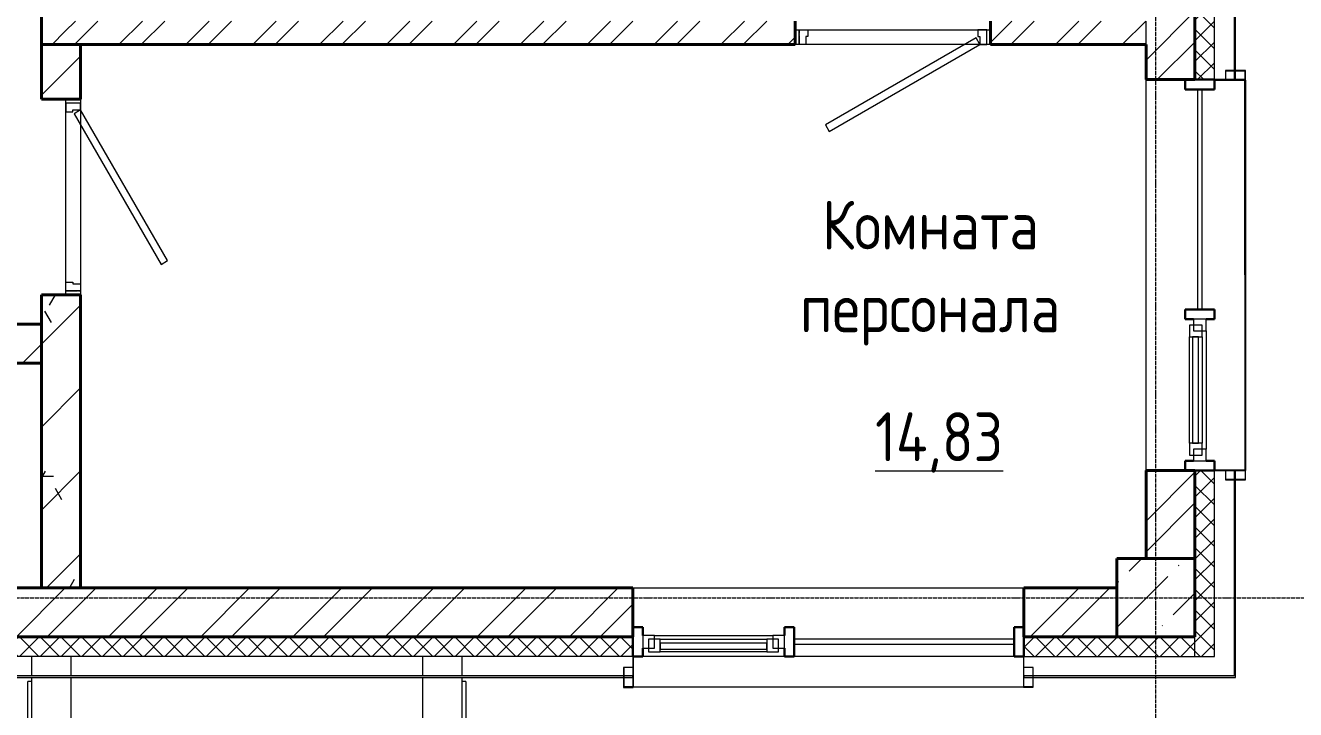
# Model space of a CAD drawing. Header units: millimetres. Extents: x 0 to 351840, y -132678 to 32417.
# Drawn here: x 341301 to 347798, y -49960 to -46461 of the extents above; entities that cross this region are included whole.
import ezdxf

# ---------------------------------------------------------------- set-up
doc = ezdxf.new("R2010")
doc.units = ezdxf.units.MM
doc.linetypes.add('BI_линия_сетки', pattern=[25, 20, -2.5, 0, -2.5])
doc.linetypes.add('BI_невидимые', pattern=[5, 3, -2])
for name, color, linetype, lineweight in [('Витраж', 7, 'Continuous', 18), ('Двери', 7, 'Continuous', 18), ('Марки помещений', 7, 'Continuous', 20), ('Несущие колонны', 7, 'Continuous', 18), ('Окна', 7, 'Continuous', 18), ('Оси', 7, 'Continuous', 9), ('Панели витража', 7, 'Continuous', 9), ('Перекрытие', 7, 'Continuous', 18), ('Стены внутренние', 7, 'Continuous', 18), ('Стены наружные', 7, 'Continuous', 18), ('Стены несущие', 7, 'Continuous', 18), ('Стены отделка', 7, 'Continuous', 18), ('Стены штриховка', 7, 'Continuous', 18)]:
    doc.layers.add(name, color=color, linetype=linetype, lineweight=lineweight)
doc.styles.add('GOST Common_1', font='GOST Common.ttf', dxfattribs={"width": 0.9, "height": 250})
pattern_1 = [(45, (2e-10, 1e-10), (-53.03301, 53.03301), []), (135, (2e-10, 1e-10), (-53.03301, -53.03301), [])]
pattern_2 = [(0, (2e-10, 1e-10), (1625.6, 406.4), [67.056, -1152.144, 67.056, -1152.144, -6502.4]), (0, (2e-10, 1e-10), (1625.6, 406.4), [-2438.4, 67.056, -2371.344, 67.056, -1152.144, -2844.8]), (0, (2e-10, 1e-10), (1625.6, 406.4), [-6096, 67.056, -745.744, 67.056, -1964.944]), (120, (609.6, 203.2), (-1164.7527, 1204.611), [67.056, -1152.144, 67.056, -1152.144, -6502.4]), (120, (609.6, 203.2), (-1164.7527, 1204.611), [-2438.4, 67.056, -2371.344, 67.056, -1152.144, -2844.8]), (120, (609.6, 203.2), (-1164.7527, 1204.611), [-6096, 67.056, -745.744, 67.056, -1964.944]), (240, (812.8, 1016), (-460.8473, -1611.011), [67.056, -1152.144, 67.056, -1152.144, -6502.4]), (240, (812.8, 1016), (-460.8473, -1611.011), [-2438.4, 67.056, -2371.344, 67.056, -1152.144, -2844.8]), (240, (812.8, 1016), (-460.8473, -1611.011), [-6096, 67.056, -745.744, 67.056, -1964.944])]
pattern_3 = [(45, (2e-10, 1e-10), (-212.132, 212.132), [])]
pattern_4 = [(45, (2e-10, 1e-10), (-171.0739, 171.0739), []), (45, (114.05, 1e-10), (-171.0739, 171.0739), [])]

# ---------------------------------------------------------------- blocks, each defined once
blk = doc.blocks.new('_временные_конструкции_колонны_монолитные_прямоугольная - _временная_конструкция_колонна_400x400-V6-01 Этаж__0_000___Отделочный_')
at = {"layer": 'Несущие колонны', "lineweight": 9}
h = blk.add_hatch(dxfattribs=at)
h.set_pattern_fill('FP_8', color=9, style=0, pattern_type=2)
h.set_pattern_definition([(45, (-47650, 0), (84.19025, 308.69666), [396.875, -79.375, 3.353, -76.022])])
h.paths.add_polyline_path([(200, -200), (200, 200), (-200, 200), (-200, -200)])
at = {"layer": 'Несущие колонны', "color": 9, "lineweight": 40}
for p, q in [((200, 200), (-200, 200)), ((-200, 200), (-200, -200)), ((200, -200), (200, 200)), ((-200, -200), (200, -200))]:
    blk.add_line(p, q, dxfattribs=at)
blk = doc.blocks.new('Системная панель - _панель_витража_остекление_наружный-6454843-01 Этаж__0_000___Отделочный_')
at = {"layer": 'Панели витража', "color": 9}
for p, q in [((562.5, 12.5), (-562.5, 12.5)), ((-562.5, 12.5), (-562.5, -12.5)), ((562.5, -12.5), (562.5, 12.5)), ((-562.5, -12.5), (562.5, -12.5))]:
    blk.add_line(p, q, dxfattribs=at)
blk = doc.blocks.new('_Двери_Металлические_Однопольная_Техническая_1_3_4_8 - _дверь_ДМВ_2200-1010_П Д-4-6363011-01 Этаж__0_000___Отделочный_')
at = {"layer": 'Двери', "color": 9, "lineweight": 9}
for p, q in [((450.8, 505), (-320, 60)), ((-300.8, 26.7), (470, 471.7)), ((470, 471.7), (450.8, 505)), ((-355, 60), (-355, -15)), ((-320, 60), (-355, 60)), ((-320, 60), (-300.8, 26.7)), ((-320, 20), (-320, 60)), ((-310, 20), (-320, 20)), ((-310, -15), (-310, 20)), ((560, 20), (570, 20)), ((560, -15), (560, 20)), ((570, 60), (605, 60)), ((570, 20), (570, 60)), ((605, 60), (605, -15)), ((-355, -15), (-310, -15)), ((605, -15), (560, -15))]:
    blk.add_line(p, q, dxfattribs=at)
at = {"layer": 'Двери', "color": 9, "linetype": 'BI_невидимые', "lineweight": 9}
for p, q in [((-375, -15), (-375, 60)), ((-375, 60), (-355, 60)), ((-375, -15), (-375, 60)), ((-375, 60), (-355, 60)), ((-355, 60), (-355, -15)), ((-355, 60), (-355, -15)), ((605, -15), (605, 60)), ((605, 60), (625, 60)), ((605, -15), (605, 60)), ((605, 60), (625, 60)), ((625, 60), (625, -15)), ((625, 60), (625, -15)), ((-355, -15), (-375, -15)), ((-355, -15), (-375, -15)), ((625, -15), (605, -15)), ((625, -15), (605, -15))]:
    blk.add_line(p, q, dxfattribs=at)
blk = doc.blocks.new('Прямоугольный импост - _импост_150х50-6453087-01 Этаж__0_000___Отделочный_')
at = {"layer": 'Витраж', "color": 9, "lineweight": 30}
for p, q in [((0, 75), (-50, 75)), ((-50, 75), (-50, 32.5)), ((0, -75), (0, 75)), ((-50, -32.5), (-50, -75)), ((-50, -75), (0, -75))]:
    blk.add_line(p, q, dxfattribs=at)
blk = doc.blocks.new('_окна_алюминиевые_одностворчатые_витражные - _окно_витражное_алюминиевое-6453161-01 Этаж__0_000___Отделочный_')
at = {"layer": 'Окна', "color": 9}
for p, q in [((-302.5, 32.5), (-362.5, 32.5)), ((-362.5, 32.5), (-362.5, -32.5)), ((-272.5, 12.5), (-332.5, 12.5)), ((-332.5, 12.5), (-332.5, -52.5)), ((-302.5, 32.5), (302.5, 32.5)), ((-302.5, -32.5), (-302.5, 32.5)), ((-272.5, 12.5), (272.5, 12.5)), ((-272.5, -52.5), (-272.5, 12.5)), ((332.5, 12.5), (272.5, 12.5)), ((272.5, 12.5), (272.5, -52.5)), ((362.5, 32.5), (302.5, 32.5)), ((302.5, 32.5), (302.5, -32.5)), ((332.5, -52.5), (332.5, 12.5)), ((362.5, -32.5), (362.5, 32.5)), ((-362.5, -32.5), (-302.5, -32.5)), ((-332.5, -52.5), (-272.5, -52.5)), ((272.5, -7.5), (-272.5, -7.5)), ((-272.5, -7.5), (-272.5, -37.5)), ((-272.5, -37.5), (272.5, -37.5)), ((272.5, -52.5), (-272.5, -52.5)), ((272.5, -37.5), (272.5, -7.5)), ((272.5, -52.5), (332.5, -52.5)), ((302.5, -32.5), (362.5, -32.5))]:
    blk.add_line(p, q, dxfattribs=at)
blk = doc.blocks.new('Прямоугольный импост - _импост_150х50-6453153-01 Этаж__0_000___Отделочный_')
at = {"layer": 'Витраж', "color": 9, "lineweight": 30}
for p, q in [((-50, 75), (0, 75)), ((-50, -75), (-50, 75)), ((0, 75), (0, -75)), ((0, -75), (-50, -75))]:
    blk.add_line(p, q, dxfattribs=at)
blk = doc.blocks.new('Прямоугольный импост - _импост_150х50-6453083-01 Этаж__0_000___Отделочный_')
at = {"layer": 'Витраж', "color": 9, "lineweight": 30}
for p, q in [((-25, 75), (25, 75)), ((-25, 32.5), (-25, 75)), ((25, 75), (25, -75)), ((-25, -75), (-25, -32.5)), ((25, -75), (-25, -75))]:
    blk.add_line(p, q, dxfattribs=at)
blk = doc.blocks.new('Прямоугольный импост - _импост_150х50-6456017-01 Этаж__0_000___Отделочный_')
at = {"layer": 'Витраж', "color": 9, "lineweight": 30}
for p, q in [((0, 75), (-50, 75)), ((-50, 75), (-50, -75)), ((0, -75), (0, 75)), ((-50, -75), (0, -75))]:
    blk.add_line(p, q, dxfattribs=at)
blk = doc.blocks.new('Прямоугольный импост - _импост_150х50-6455978-01 Этаж__0_000___Отделочный_')
at = {"layer": 'Витраж', "color": 9, "lineweight": 30}
for p, q in [((-50, 75), (0, 75)), ((-50, 32.5), (-50, 75)), ((0, 75), (0, -75)), ((-50, -75), (-50, -32.5)), ((0, -75), (-50, -75))]:
    blk.add_line(p, q, dxfattribs=at)
blk = doc.blocks.new('Прямоугольный импост - _импост_150х50-V75-01 Этаж__0_000___Отделочный_')
at = {"layer": 'Витраж', "color": 9, "lineweight": 30}
for p, q in [((-25, 75), (25, 75)), ((-25, -75), (-25, 75)), ((25, 75), (25, 32.5)), ((25, -32.5), (25, -75)), ((25, -75), (-25, -75))]:
    blk.add_line(p, q, dxfattribs=at)
blk = doc.blocks.new('_Двери_Металлические_Однопольная_Техническая_1_3_4_8 - _дверь_ДМВ_2200-1010_П Д-4-5650886-01 Этаж__0_000___Отделочный_')
at = {"layer": 'Двери', "color": 9, "lineweight": 9}
for p, q in [((450.8, 545), (-320, 100)), ((470, 511.7), (450.8, 545)), ((-300.8, 66.7), (470, 511.7)), ((-355, 100), (-355, 25)), ((-320, 100), (-355, 100)), ((-320, 100), (-300.8, 66.7)), ((-320, 60), (-320, 100)), ((570, 100), (605, 100)), ((570, 60), (570, 100)), ((605, 100), (605, 25)), ((-355, 25), (-310, 25)), ((-310, 60), (-320, 60)), ((-310, 25), (-310, 60)), ((560, 60), (570, 60)), ((560, 25), (560, 60)), ((605, 25), (560, 25))]:
    blk.add_line(p, q, dxfattribs=at)
at = {"layer": 'Двери', "color": 9, "linetype": 'BI_невидимые', "lineweight": 9}
for p, q in [((-375, 25), (-375, 100)), ((-375, 100), (-355, 100)), ((-375, 25), (-375, 100)), ((-375, 100), (-355, 100)), ((-355, 100), (-355, 25)), ((-355, 100), (-355, 25)), ((605, 25), (605, 100)), ((605, 100), (625, 100)), ((605, 25), (605, 100)), ((605, 100), (625, 100)), ((625, 100), (625, 25)), ((625, 100), (625, 25)), ((-355, 25), (-375, 25)), ((-355, 25), (-375, 25)), ((625, 25), (605, 25)), ((625, 25), (605, 25))]:
    blk.add_line(p, q, dxfattribs=at)
blk = doc.blocks.new('A$C13a22a9d')
at = {"layer": 'Стены внутренние', "lineweight": 9}
h = blk.add_hatch(dxfattribs=at)
h.set_pattern_fill('FP_42', color=9, style=0, pattern_type=2)
h.set_pattern_definition(pattern_4)
h.paths.add_polyline_path([(41950, 2830), (42070, 2830), (42070, 3075), (41950, 3075)])
h.paths.add_polyline_path([(42070, 4085), (42070, 4670), (41950, 4670), (41950, 4085)])
h = blk.add_hatch(dxfattribs=at)
h.set_pattern_fill('FP_42', color=9, style=0, pattern_type=2)
h.set_pattern_definition(pattern_4)
h.paths.add_polyline_path([(47600, 2830), (47600, 2950), (46805, 2950), (46805, 2830)])
h.paths.add_polyline_path([(45805, 2830), (45805, 2950), (42070, 2950), (42070, 2830), (42820.8, 2830)])
h = blk.add_hatch(dxfattribs=at)
h.set_pattern_fill('FP_35', color=9, style=0, pattern_type=2)
h.set_pattern_definition(pattern_2)
h.paths.add_polyline_path([(42150, 50), (42150, 1550), (41950, 1550), (41950, 50)])
h.paths.add_polyline_path([(42150, 2550), (42150, 2830), (41950, 2830), (41950, 2550)])
h = blk.add_hatch(dxfattribs=at)
h.set_pattern_fill('FP_36', color=9, style=0, pattern_type=2)
h.set_pattern_definition(pattern_3)
h.paths.add_polyline_path([(42150, 50), (42150, 1550), (41950, 1550), (41950, 50)])
h.paths.add_polyline_path([(42150, 2550), (42150, 2830), (41950, 2830), (41950, 2550)])
h = blk.add_hatch(dxfattribs=at)
h.set_pattern_fill('FP_35', color=9, style=0, pattern_type=2)
h.set_pattern_definition(pattern_2)
h.paths.add_polyline_path([(40755, 1200), (40755, 1400), (40450, 1400), (40450, 1200)])
h.paths.add_polyline_path([(41950, 1200), (41950, 1400), (41755, 1400), (41755, 1200)])
h = blk.add_hatch(dxfattribs=at)
h.set_pattern_fill('FP_36', color=9, style=0, pattern_type=2)
h.set_pattern_definition(pattern_3)
h.paths.add_polyline_path([(40755, 1200), (40755, 1400), (40450, 1400), (40450, 1200)])
h.paths.add_polyline_path([(41950, 1200), (41950, 1400), (41755, 1400), (41755, 1200)])
at = {"layer": 'Стены наружные'}
h = blk.add_hatch(color=9, dxfattribs=at)
h.paths.add_polyline_path([(48058, -408.2), (48058, 650), (48050, 650), (48050, -408.2)])
h.paths.add_polyline_path([(48058, 2650), (48058, 4975), (48050, 4975), (48050, 2650)])
h.paths.add_polyline_path([(48058, 6325), (48058, 11075), (48050, 11075), (48050, 6325)])
h.paths.add_polyline_path([(48058, 13075), (48058, 14300), (48050, 14300), (48050, 13075)])
h.paths.add_polyline_path([(48058, 15100), (48058, 28708), (48050, 28708), (48050, 15100)])
at = {"layer": 'Стены наружные', "lineweight": 9}
h = blk.add_hatch(dxfattribs=at)
h.set_pattern_fill('FP_50', color=9, style=0, pattern_type=2)
h.set_pattern_definition(pattern_1)
h.paths.add_polyline_path([(47850, -300), (47950, -300), (47950, 650), (47850, 650), (47850, -200)])
h.paths.add_polyline_path([(47950, 2650), (47950, 4975), (47850, 4975), (47850, 2650)])
h.paths.add_polyline_path([(47950, 6325), (47950, 11075), (47850, 11075), (47850, 6325)])
h.paths.add_polyline_path([(47950, 13075), (47950, 14300), (47850, 14300), (47850, 13075)])
h.paths.add_polyline_path([(47950, 15100), (47950, 28500), (47850, 28500), (47850, 15100)])
h = blk.add_hatch(dxfattribs=at)
h.set_pattern_fill('FP_37', color=9, angle=225, style=0, pattern_type=2)
h.set_pattern_definition([(45, (2e-10, 1e-10), (-235.7317, 235.7317), []), (45, (157.15, 1e-10), (-235.7317, 235.7317), [])])
h.paths.add_polyline_path([(47850, 200), (47850, 650), (47600, 650), (47600, 200)])
h.paths.add_polyline_path([(47600, 2650), (47850, 2650), (47850, 4975), (47600, 4975), (47600, 2830)])
h.paths.add_polyline_path([(47850, 6325), (47850, 7700), (47600, 7700), (47600, 6325)])
at = {"layer": 'Стены наружные'}
for points in [[(48006, 2695), (48105.5, 2695.1), (48105.5, 2697.6), (48006, 2697.5)], [(47950, 2647.5), (48105.5, 2647.6), (48105.5, 2650.1), (47950, 2650)], [(47950, 650), (48106.3, 650.1), (48106.3, 652.6), (47950, 652.5)], [(48006.8, 602.6), (48106.3, 602.6), (48106.3, 605.1), (48006.8, 605.1)], [(44975, -456.6), (44977.5, -456.6), (44977.5, -300), (44975, -300), (44975, -428.7)], [(46972.6, -455.7), (46975.1, -455.7), (46975, -300.2), (46972.5, -300.2), (46972.6, -428.7)], [(44927.6, -456.6), (44930.1, -456.6), (44930, -357.1), (44927.5, -357.1), (44927.6, -428.7)], [(47020.1, -455.7), (47022.6, -455.7), (47022.5, -356.2), (47020, -356.2), (47020.1, -428.7)]]:
    blk.add_hatch(color=9, dxfattribs=at).paths.add_polyline_path(points)
h = blk.add_hatch(color=9, dxfattribs=at)
h.paths.add_polyline_path([(48106.4, 602.5), (48108.9, 602.5), (48108.8, 651.3), (48106.3, 651.3)])
h.paths.add_polyline_path([(48105.5, 2647.5), (48108, 2647.5), (48108, 2697.5), (48105.5, 2697.5)])
at = {"layer": 'Стены наружные', "lineweight": 9}
h = blk.add_hatch(dxfattribs=at)
h.set_pattern_fill('FP_37', color=9, angle=225, style=0, pattern_type=2)
h.set_pattern_definition([(45, (2e-10, 1e-10), (-235.7317, 235.7317), []), (45, (157.15, 1e-10), (-235.7317, 235.7317), [])])
h.paths.add_polyline_path([(47450, -200), (47450, 50), (46975, 50), (46975, -200)])
h.paths.add_polyline_path([(41755, -200), (44975, -200), (44975, 50), (41755, 50)])
h.paths.add_polyline_path([(40755, -200), (40755, 50), (40650, 50), (40650, -200)])
h = blk.add_hatch(dxfattribs=at)
h.set_pattern_fill('FP_50', color=9, style=0, pattern_type=2)
h.set_pattern_definition(pattern_1)
h.paths.add_polyline_path([(42820.8, -300), (44975, -300), (44975, -200), (41755, -200), (41755, -300)])
h.paths.add_polyline_path([(47850, -300), (47850, -200), (46975, -200), (46975, -300), (47450, -300)])
h.paths.add_polyline_path([(40250, -300), (40755, -300), (40755, -200), (40250, -200)])
h.paths.add_polyline_path([(33450, -300), (35475, -300), (35475, -200), (31130, -200), (31130, -300), (33050, -300)])
h.paths.add_polyline_path([(19300, -300), (19300, -200), (14300, -200), (14300, -300), (18879.3, -300)])
h.paths.add_polyline_path([(24375, -300), (24375, -200), (21200, -200), (21200, -300)])
h.paths.add_polyline_path([(27375, -300), (27375, -200), (25877.5, -200), (25877.5, -300), (27150, -300)])
h.paths.add_polyline_path([(28875, -300), (29780, -300), (29780, -200), (28875, -200)])
h.paths.add_polyline_path([(37295.9, -300), (37875, -300), (37875, -200), (36975, -200), (36975, -300)])
at = {"layer": 'Стены наружные'}
h = blk.add_hatch(color=9, dxfattribs=at)
h.paths.add_polyline_path([(37875, -408.2), (37875, -400.2), (36975, -400.2), (36975, -408.2), (37295.9, -408.2)])
h.paths.add_polyline_path([(48050, -408.2), (48050, -400.2), (46975, -400.2), (46975, -408.2)])
h.paths.add_polyline_path([(35475, -408.2), (35475, -400.2), (31130, -400.2), (31130, -408.2), (35454.2, -408.2)])
h.paths.add_polyline_path([(42820.8, -408.2), (44975, -408.2), (44975, -400.2), (41755, -400.2), (41755, -408.2)])
h.paths.add_polyline_path([(40252.5, -408.2), (40755, -408.2), (40755, -400.2), (40252.5, -400.2)])
h.paths.add_polyline_path([(25875, -408.2), (27375, -408.2), (27375, -400.2), (25875, -400.2)])
h.paths.add_polyline_path([(29780, -408.2), (29780, -400.2), (28875, -400.2), (28875, -408.2)])
h.paths.add_polyline_path([(24380, -408.2), (24380, -400.2), (23120, -400.2), (23120, -408.2)])
h = blk.add_hatch(color=9, dxfattribs=at)
h.paths.add_polyline_path([(44927.5, -459.1), (44976.3, -459.1), (44976.3, -456.6), (44927.5, -456.6)])
h.paths.add_polyline_path([(46972.5, -458.2), (47022.5, -458.2), (47022.5, -455.7), (46972.5, -455.7)])
at = {"layer": 'Оси', "color": 9, "linetype": 'BI_линия_сетки'}
for p, q in [((47650, -3627.3), (47650, 29372.3)), ((-4869.1, 0), (49050, 0))]:
    blk.add_line(p, q, dxfattribs=at)
at = {"layer": 'Перекрытие', "color": 9, "lineweight": 9}
for p, q in [((45805, 2905), (46805, 2905)), ((46805, 2830), (45805, 2830)), ((48006, 2695), (48006, 2650)), ((47600, 650), (47600, 2650)), ((48106.3, 652.6), (48105.5, 2647.5)), ((42075, 1550), (42075, 2550)), ((42150, 2550), (42150, 1550)), ((48006.8, 650), (48006.9, 605.1)), ((48006.9, 602.5), (48050, 602.5)), ((48058, 602.5), (48106.4, 602.5)), ((44975, 50), (46975, 50)), ((46972.5, -300.2), (44977.5, -300.2)), ((44927.5, -357.1), (44927.5, -400.3)), ((44975, -357.1), (44930, -357.1)), ((47020, -356.2), (46975, -356.2)), ((44927.5, -408.2), (44927.5, -456.6)), ((44977.6, -456.6), (46972.5, -455.7))]:
    blk.add_line(p, q, dxfattribs=at)
at = {"layer": 'Стены наружные', "color": 9}
for p, q in [((48106.3, 652.6), (48105.5, 2647.5)), ((48108, 2647.5), (48108.8, 651.3)), ((41900, -400.2), (41900, -300)), ((42100, -300), (42100, -400.2)), ((43900, -400.2), (43900, -300)), ((44100, -300), (44100, -400.2)), ((41880, -1645), (41880, -428)), ((41900, -428), (41880, -428)), ((41900, -1625), (41900, -408.2)), ((42100, -408.2), (42100, -1625)), ((43900, -1425), (43900, -408.2)), ((44100, -408.2), (44100, -1625)), ((44120, -428), (44100, -428)), ((44120, -428), (44120, -1645)), ((46972.5, -458.2), (44976.3, -459.1)), ((44977.5, -456.6), (46972.5, -455.7))]:
    blk.add_line(p, q, dxfattribs=at)
at = {"layer": 'Стены несущие', "color": 9, "lineweight": 40}
for p, q in [((47850, 2650), (47850, 4975)), ((41950, 3075), (41950, 2550)), ((45805, 2830), (45805, 2950)), ((46805, 2950), (46805, 2830)), ((41950, 2830), (45805, 2830)), ((42150, 2550), (42150, 2830)), ((46805, 2830), (47600, 2830)), ((47600, 2830), (47600, 2650)), ((47600, 2650), (47850, 2650)), ((41950, 2550), (42150, 2550)), ((42150, 1550), (41950, 1550)), ((41950, 1550), (41950, 50)), ((42150, 50), (42150, 1550)), ((41950, 1400), (41755, 1400)), ((41755, 1200), (41950, 1200)), ((47600, 650), (47600, 200)), ((47850, 650), (47600, 650)), ((47850, 200), (47850, 650)), ((44975, 50), (41755, 50)), ((44975, -200), (44975, 50)), ((47450, 50), (46975, 50)), ((46975, 50), (46975, -200)), ((41755, -200), (44975, -200)), ((46975, -200), (47450, -200))]:
    blk.add_line(p, q, dxfattribs=at)
at = {"layer": 'Стены отделка', "color": 9, "lineweight": 9}
for p, q in [((47950, 2650), (47950, 4975)), ((48050, 4975), (48050, 2650)), ((48058, 2650), (48058, 4975)), ((48105.5, 2697.6), (48006, 2697.5)), ((48006, 2697.5), (48006, 2695)), ((48006, 2695), (48105.5, 2695.1)), ((48105.5, 2695.1), (48105.5, 2697.6)), ((48105.5, 2697.5), (48105.5, 2647.5)), ((48108, 2697.5), (48105.5, 2697.5)), ((48108, 2647.5), (48108, 2697.5)), ((47850, 2650), (47950, 2650)), ((48105.5, 2650.1), (47950, 2650)), ((47950, 2650), (47950, 2647.5)), ((47950, 2647.5), (48105.5, 2647.6)), ((48050, 2650), (48058, 2650)), ((48105.5, 2647.6), (48105.5, 2650.1)), ((48105.5, 2647.5), (48108, 2647.5)), ((47950, 650), (47850, 650)), ((48106.3, 652.6), (47950, 652.5)), ((47950, 652.5), (47950, 650)), ((47950, 650), (48106.3, 650.1)), ((47950, -300), (47950, 650)), ((48058, 650), (48050, 650)), ((48050, 650), (48050, -400.2)), ((48058, -408.2), (48058, 650)), ((48106.3, 650.1), (48106.3, 652.6)), ((48106.3, 651.3), (48106.4, 602.5)), ((48108.8, 651.3), (48106.3, 651.3)), ((48108.9, 602.5), (48108.8, 651.3)), ((48106.3, 605.1), (48006.8, 605.1)), ((48006.8, 605.1), (48006.8, 602.6)), ((48006.8, 602.6), (48106.3, 602.6)), ((48106.3, 602.6), (48106.3, 605.1)), ((48106.4, 602.5), (48108.9, 602.5)), ((44975, -300), (44975, -200)), ((46975, -200), (46975, -300)), ((47850, -300), (47850, -200)), ((44977.5, -300), (41755, -300)), ((44975, -300), (44975, -400.2)), ((44977.5, -456.6), (44977.5, -300)), ((46972.5, -300.2), (46972.6, -455.7)), ((46975, -300.2), (46972.5, -300.2)), ((46975, -300), (47950, -300)), ((46975, -400.2), (46975, -300.2)), ((44927.5, -357.1), (44927.6, -456.6)), ((44930, -357.1), (44927.5, -357.1)), ((44930.1, -456.6), (44930, -357.1)), ((47020, -356.2), (47020.1, -455.7)), ((47022.5, -356.2), (47020, -356.2)), ((47022.6, -455.7), (47022.5, -356.2)), ((44975, -400.2), (41755, -400.2)), ((41755, -408.2), (44975, -408.2)), ((44975, -408.2), (44975, -456.6)), ((48050, -400.2), (46975, -400.2)), ((46975.1, -455.7), (46975, -408.2)), ((46975, -408.2), (48058, -408.2)), ((44976.3, -456.6), (44927.5, -456.6)), ((44927.5, -456.6), (44927.5, -459.1)), ((44927.5, -459.1), (44976.3, -459.1)), ((44927.6, -456.6), (44930.1, -456.6)), ((44975, -456.6), (44977.5, -456.6)), ((44976.3, -459.1), (44976.3, -456.6)), ((47022.5, -455.7), (46972.5, -455.7)), ((46972.5, -455.7), (46972.5, -458.2)), ((46972.5, -458.2), (47022.5, -458.2)), ((46972.6, -455.7), (46975.1, -455.7)), ((47020.1, -455.7), (47022.6, -455.7)), ((47022.5, -458.2), (47022.5, -455.7))]:
    blk.add_line(p, q, dxfattribs=at)
at = {"layer": 'Стены штриховка', "color": 9}
for p, q in [((47600, 2830), (47600, 2950)), ((44975, -408.2), (44975, -400.2)), ((46975, -400.2), (46975, -408.2))]:
    blk.add_line(p, q, dxfattribs=at)
at = {"layer": 'Витраж', "color": 9}
for name, p, rotation in [('Прямоугольный импост - _импост_150х50-6456017-01 Этаж__0_000___Отделочный_', (47875, 2650), 90), ('Прямоугольный импост - _импост_150х50-6453087-01 Этаж__0_000___Отделочный_', (44975, -225), 180)]:
    blk.add_blockref(name, p, dxfattribs=dict(at, rotation=rotation))
at = {"layer": 'Витраж', "color": 9, "extrusion": (0, 0, -1)}
for name, p, rotation in [('Прямоугольный импост - _импост_150х50-V75-01 Этаж__0_000___Отделочный_', (-47875, 1450), 270), ('Прямоугольный импост - _импост_150х50-6455978-01 Этаж__0_000___Отделочный_', (-47875, 650), 270), ('Прямоугольный импост - _импост_150х50-6453083-01 Этаж__0_000___Отделочный_', (-45775, -225), 180), ('Прямоугольный импост - _импост_150х50-6453153-01 Этаж__0_000___Отделочный_', (-46975, -225), 180)]:
    blk.add_blockref(name, p, dxfattribs=dict(at, rotation=rotation))
at = {"layer": 'Двери', "color": 9}
for name, p, rotation in [('_Двери_Металлические_Однопольная_Техническая_1_3_4_8 - _дверь_ДМВ_2200-1010_П Д-4-6363011-01 Этаж__0_000___Отделочный_', (46430, 2890), 180), ('_Двери_Металлические_Однопольная_Техническая_1_3_4_8 - _дверь_ДМВ_2200-1010_П Д-4-5650886-01 Этаж__0_000___Отделочный_', (42050, 2175), 269.9999999999992)]:
    blk.add_blockref(name, p, dxfattribs=dict(at, rotation=rotation))
at = {"layer": 'Несущие колонны', "color": 9}
blk.add_blockref('_временные_конструкции_колонны_монолитные_прямоугольная - _временная_конструкция_колонна_400x400-V6-01 Этаж__0_000___Отделочный_', (47650, 0), dxfattribs=at)
at = {"layer": 'Окна', "color": 9, "rotation": 270}
blk.add_blockref('_окна_алюминиевые_одностворчатые_витражные - _окно_витражное_алюминиевое-6453161-01 Этаж__0_000___Отделочный_', (47875, 1062.5), dxfattribs=at)
at = {"layer": 'Окна', "color": 9}
blk.add_blockref('_окна_алюминиевые_одностворчатые_витражные - _окно_витражное_алюминиевое-6453161-01 Этаж__0_000___Отделочный_', (45387.5, -225), dxfattribs=at)
at = {"layer": 'Панели витража', "color": 9, "rotation": 270}
blk.add_blockref('Системная панель - _панель_витража_остекление_наружный-6454843-01 Этаж__0_000___Отделочный_', (47875, 2037.5), dxfattribs=at)
at = {"layer": 'Панели витража', "color": 9}
blk.add_blockref('Системная панель - _панель_витража_остекление_наружный-6454843-01 Этаж__0_000___Отделочный_', (46362.5, -225), dxfattribs=at)
at = {"layer": 'Марки помещений', "color": 9, "lineweight": 9, "char_height": 250, "attachment_point": 1, "style": 'GOST Common_1'}
for s, insert, width in [('Комната', (45942.7, 2031.3), 1500.759), ('персонала', (45829.6, 1608), 1767.721), ('\\L14,83', (46213.5, 948.3), 836.962)]:
    blk.add_mtext(s, dxfattribs=dict(at, insert=insert, width=width))

msp = doc.modelspace()

# ---------------------------------------------------------------- block references
msp.add_blockref('A$C13a22a9d', (299433.4, -49388.2))

doc.saveas('drawing.dxf')
